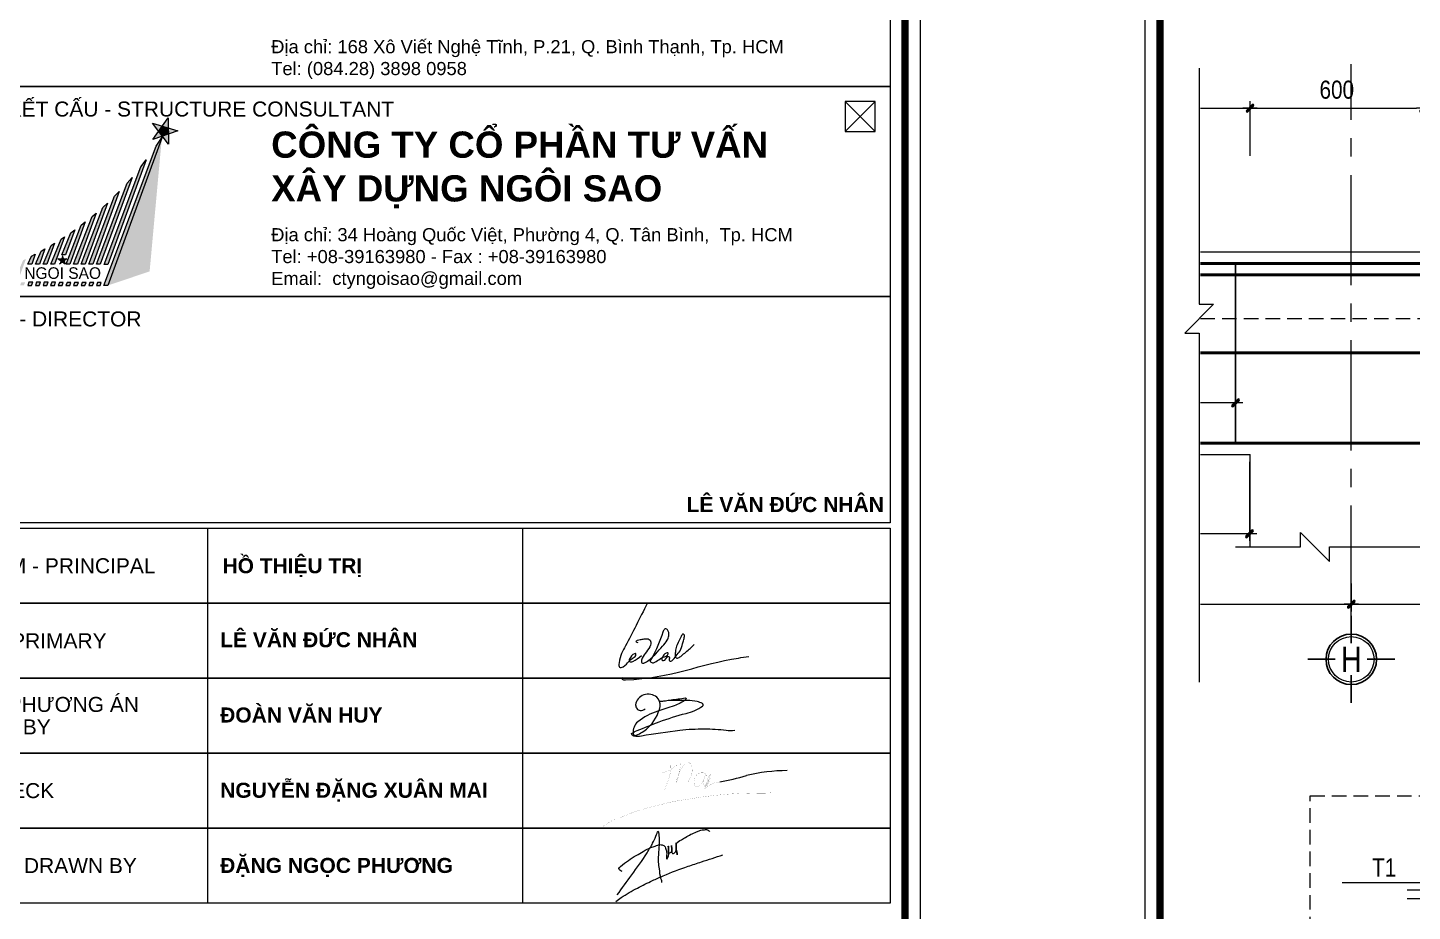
# Model space of a CAD drawing. Header units: millimetres. Extents: x 397144 to 8960116, y 345581 to 674207.
# Drawn here: x 4993785 to 4998572, y 606760 to 609816 of the extents above; entities that cross this region are included whole.
import ezdxf
from ezdxf.enums import TextEntityAlignment as Align
from ezdxf.xclip import XClip

# ---------------------------------------------------------------- set-up
doc = ezdxf.new("R2010")
doc.units = ezdxf.units.MM
doc.header["$XCLIPFRAME"] = 0
doc.header["$PDSIZE"] = -10
doc.linetypes.add('CENTER2', pattern=[28.575, 19.05, -3.175, 3.175, -3.175])
doc.linetypes.add('HIDDEN', pattern=[0.375, 0.25, -0.125])
doc.layers.get('0').update_dxf_attribs({"linetype": 'CONTINUOUS'})
doc.layers.get('Defpoints').update_dxf_attribs({"color": 12, "linetype": 'CONTINUOUS'})
for name, color, linetype, lineweight in [('2', 2, 'CONTINUOUS', 20), ('CDAI', 8, 'CONTINUOUS', 30), ('CHG_XX_Khung ten$0$A1 BORDER$0$DGIONG', 4, 'CONTINUOUS', 13), ('CHG_XX_Khung ten$0$A1 BORDER$0$STICK', 1, 'CONTINUOUS', 9), ('CHG_XX_Khung ten$0$TEXT', 7, 'CONTINUOUS', 15), ('CTHEP', 2, 'CONTINUOUS', 50), ('DBAO', 3, 'CONTINUOUS', 20), ('DGIONG', 4, 'CONTINUOUS', 13), ('KTH', 150, 'CONTINUOUS', 5), ('Net khuat', 8, 'HIDDEN', 13), ('STICK', 1, 'CONTINUOUS', 9), ('TEXT', 7, 'CONTINUOUS', 15)]:
    doc.layers.add(name, color=color, linetype=linetype, lineweight=lineweight)
doc.layers.add('8', color=8, linetype='CONTINUOUS')
doc.layers.add('HATCH', color=7, linetype='CONTINUOUS', lineweight=5, true_color=0x2491ff)
doc.styles.add('CHG_XX_Khung ten$0$A1 BORDER$0$ARIAL', font='arial.ttf')
doc.styles.add('CHG_XX_Khung ten$0$A1 BORDER$0$Arial - Bold', font='arialbd.ttf', dxfattribs={"height": 2.5})
doc.styles.add('CHG_XX_Khung ten$0$A1 BORDER$0$Star-AvoBold', font='VAVOB_0.TTF')
doc.styles.add('CHG_XX_Khung ten$0$Arial - Bold', font='arialbd.ttf')
doc.styles.add('CHG_XX_Khung ten$0$title block pccc$0$ARIAL', font='arial.ttf')
doc.styles.add('CHG_XX_Khung ten$0$title block pccc$0$Arial - Bold', font='arialbd.ttf', dxfattribs={"height": 2.5})
doc.styles.add('HELVECONDENSE', font='VHELVCN_0.TTF')
doc.styles.add('TTP-HelCon', font='VHELVCN_0.TTF')
doc.dimstyles.new('TTP-25', dxfattribs={"dimscale": 25, "dimtxt": 2.5, "dimasz": 1, "dimexe": 1, "dimexo": 1, "dimgap": 0.09, "dimtad": 0, "dimdec": 4, "dimrnd": 5, "dimzin": 9, "dimdsep": 46, "dimtxsty": 'TTP-HelCon', "dimblk": 'Stick1', "dimcen": 0.09, "dimdle": 1.5, "dimclrd": 256, "dimclre": 256, "dimclrt": 7, "dimadec": 0, "dimazin": 0, "dimtfac": 1, "dimtdec": 4, "dimtmove": 0, "dimatfit": 3, "dimldrblk": '_ArchTick1', "dimfxl": 1, "dimtvp": 1, "dimtolj": 1, "dimtzin": 0, "dimarcsym": 0})

# ---------------------------------------------------------------- blocks, each defined once
blk = doc.blocks.new('CHG_XX_Khung ten')
at = {"layer": 'CHG_XX_Khung ten$0$A1 BORDER$0$DGIONG'}
h = blk.add_hatch(color=256, dxfattribs=at)
h.paths.add_polyline_path([(724.94, 283.19), (724.15, 281.97), (717.19, 263.38), (717.7, 263.38)])
h.paths.add_polyline_path([(722.81, 280.17), (722.1, 279.22), (717.21, 266.21), (717.72, 266.21)], flags=17)
h.paths.add_polyline_path([(720.93, 277.8), (720.27, 277.04), (716.19, 266.22), (716.7, 266.22)])
h.paths.add_polyline_path([(719.23, 275.93), (718.6, 275.29), (715.18, 266.22), (715.69, 266.22)])
h.paths.add_polyline_path([(717.65, 274.38), (717.03, 273.81), (714.16, 266.22), (714.67, 266.22)])
h.paths.add_polyline_path([(716.14, 273.03), (715.61, 272.59), (713.15, 266.22), (713.66, 266.22)])
h.paths.add_polyline_path([(714.69, 271.86), (714.17, 271.45), (712.13, 266.23), (712.64, 266.23)])
h.paths.add_polyline_path([(713.29, 270.81), (712.76, 270.43), (711.57, 267.46), (712.07, 267.47)])
h.paths.add_polyline_path([(710.1, 266.23), (710.61, 266.24), (711.93, 269.87), (711.48, 269.56)])
h.paths.add_polyline_path([(710.61, 269.02), (710.13, 268.73), (709.08, 266.24), (709.59, 266.24)])
h.paths.add_polyline_path([(709.31, 268.26), (708.82, 267.97), (708.07, 266.24), (708.58, 266.24)])
h.paths.add_polyline_path([(708.04, 267.56), (707.54, 267.3), (707.05, 266.25), (707.56, 266.25)])
h.paths.add_polyline_path([(716.84, 263.8), (716.33, 263.8), (716.18, 263.38), (716.69, 263.38)])
h.paths.add_polyline_path([(715.67, 263.39), (715.82, 263.8), (715.32, 263.8), (715.16, 263.39)])
h.paths.add_polyline_path([(714.15, 263.39), (714.65, 263.39), (714.8, 263.8), (714.3, 263.8)])
h.paths.add_polyline_path([(713.13, 263.39), (713.64, 263.4), (713.79, 263.81), (713.28, 263.81)])
h.paths.add_polyline_path([(712.77, 263.81), (712.27, 263.81), (712.11, 263.39), (712.62, 263.4)])
h.paths.add_polyline_path([(711.25, 263.81), (711.1, 263.4), (711.61, 263.4), (711.76, 263.81)])
h.paths.add_polyline_path([(710.59, 263.4), (710.74, 263.82), (710.24, 263.82), (710.08, 263.4)])
h.paths.add_polyline_path([(709.73, 263.82), (709.22, 263.82), (709.07, 263.41), (709.57, 263.41)])
h.paths.add_polyline_path([(708.71, 263.82), (708.21, 263.82), (708.05, 263.41), (708.56, 263.41)])
h.paths.add_polyline_path([(707.54, 263.41), (707.69, 263.83), (707.19, 263.83), (707.03, 263.41)])
h.paths.add_polyline_path([(706.68, 263.83), (706.17, 263.83), (706.02, 263.42), (706.53, 263.42)])
h.paths.add_polyline_path([(705, 263.42), (705.51, 263.42), (706.79, 266.93), (706.4, 266.74)])
h.paths.add_polyline_path([(703.97, 263.37), (704.48, 263.37), (705.57, 266.36), (705.14, 266.17)])
h.paths.add_polyline_path([(704.36, 265.84), (703.91, 265.65), (702.96, 263.38), (703.46, 263.38)])
h.paths.add_polyline_path([(703.17, 265.37), (702.69, 265.19), (701.94, 263.38), (702.45, 263.38)])
h.paths.add_polyline_path([(702, 264.94), (701.5, 264.77), (700.92, 263.38), (701.43, 263.38)])
h.paths.add_polyline_path([(700.84, 264.56), (700.33, 264.4), (699.91, 263.39), (700.42, 263.39)])
h.paths.add_polyline_path([(699.7, 264.21), (699.18, 264.06), (698.89, 263.39), (699.4, 263.39)])
h.paths.add_polyline_path([(698.57, 263.9), (698.04, 263.77), (697.87, 263.38), (698.38, 263.39)])
h.paths.add_polyline_path([(697.37, 263.39), (697.45, 263.63), (696.91, 263.51), (696.35, 263.38)])
blk.add_hatch(color=256, dxfattribs=at).paths.add_polyline_path([(724.92, 283.21), (717.68, 263.38), (723.28, 265.27)])
at = {"layer": 'CHG_XX_Khung ten$0$A1 BORDER$0$STICK'}
for points in [[(723.71, 282.88), (725.74, 285.75), (725.8, 282.26), (723.67, 285.06), (727.02, 284.03)], [(725.76, 284.41), (724.96, 284.66), (724.49, 283.98), (724.99, 283.32), (725.77, 283.6)], [(711.25, 266.22), (711.64, 267.39), (712.01, 266.22), (711.02, 266.95), (712.24, 266.93)], [(711.87, 266.67), (711.78, 266.94), (711.49, 266.94), (711.4, 266.67), (711.63, 266.5)]]:
    blk.add_hatch(color=256, dxfattribs=at).paths.add_polyline_path(points)
for p, q in [((816, 283.93), (820, 287.93)), ((820, 283.93), (816, 287.93))]:
    blk.add_line(p, q)
at = {"color": 9, "linetype": 'Continuous'}
for p, q in [((731, 231), (731, 181)), ((773, 231), (773, 181))]:
    blk.add_line(p, q, dxfattribs=at)
for points in [[(15, 579), (826, 579), (826, 15), (15, 15)], [(816, 283.93), (820, 283.93), (820, 287.93), (816, 287.93)]]:
    blk.add_lwpolyline(points, close=True)
at = {"color": 4, "linetype": 'Continuous', "const_width": 1}
blk.add_lwpolyline([(17, 577), (824, 577), (824, 17), (17, 17)], close=True, dxfattribs=at)
at = {"linetype": 'Continuous'}
for points in [[(689, 317.93), (822, 317.93), (822, 289.93), (689, 289.93)], [(689, 289.93), (822, 289.93), (822, 261.93), (689, 261.93)]]:
    blk.add_lwpolyline(points, close=True, dxfattribs=at)
at = {"color": 9, "linetype": 'Continuous'}
for points in [[(689, 261.93), (822, 261.93), (822, 231.73), (689, 231.73)], [(822, 221), (689, 221), (689, 231), (822, 231)], [(822, 211), (689, 211), (689, 221), (822, 221)], [(822, 201), (689, 201), (689, 211), (822, 211)], [(822, 191), (689, 191), (689, 201), (822, 201)], [(822, 181), (689, 181), (689, 191), (822, 191)]]:
    blk.add_lwpolyline(points, close=True, dxfattribs=at)
blk.add_lwpolyline([(822, 211), (689, 211), (822, 211)], dxfattribs=at)
at = {"color": 1}
for points in [[(785.63, 182.08), (787.56, 184.76), (789.61, 187.7), (790.35, 188.98), (790.79, 189.92), (791.06, 190.59), (791.21, 189.09), (791.18, 188.31), (791.14, 187.75), (791.09, 186.47), (791.21, 185.58), (791.42, 184.31), (791.51, 183.99), (791.51, 183.74)], [(786.29, 185.19), (785.86, 185.61), (786.06, 185.86), (787.11, 186.7), (788.17, 187.35), (789.1, 187.9), (790.12, 188.41), (790.69, 188.61), (791.04, 188.74), (791.47, 188.79), (791.73, 188.72), (791.92, 188.61), (792.08, 188.33), (792.16, 188.06), (792.21, 187.84), (792.21, 187.27), (792.2, 187.05), (792.23, 186.85), (792.39, 187.1), (792.48, 187.84), (792.46, 188.12), (792.44, 188.61), (792.46, 188.03), (792.53, 187.67), (792.73, 187.74), (792.86, 187.87), (792.9, 188.09), (792.9, 188.28), (792.87, 188.7), (792.91, 188.19), (792.93, 187.79), (792.94, 187.69), (793.11, 187.61), (793.31, 187.73), (793.45, 187.93), (793.48, 188.22), (793.48, 188.64), (793.48, 189.05), (793.48, 188.49), (793.56, 187.84), (793.63, 187.45), (793.48, 188.6), (793.51, 188.92), (794.2, 189.45), (794.72, 189.76), (795.44, 190.17), (796.2, 190.5), (796.65, 190.69), (797.26, 190.79), (797.77, 190.74), (797.95, 190.55)], [(785.43, 181.21), (786.17, 181.73), (788.31, 183), (790.34, 184), (791.77, 184.64), (795.08, 185.91), (796.87, 186.5), (799.7, 187.42)]]:
    blk.add_spline(points, degree=3, dxfattribs=at)
at = {"layer": 'CHG_XX_Khung ten$0$A1 BORDER$0$DGIONG'}
for points in [[(724.94, 283.19), (717.7, 263.38), (717.19, 263.38), (724.15, 281.97), (724.94, 283.19)], [(722.81, 280.17), (717.72, 266.21), (717.21, 266.21), (722.1, 279.22), (722.81, 280.17)], [(720.93, 277.8), (716.7, 266.22), (716.19, 266.22), (720.27, 277.04), (720.93, 277.8)], [(719.23, 275.93), (715.69, 266.22), (715.18, 266.22), (718.6, 275.29), (719.23, 275.93)], [(717.65, 274.38), (714.67, 266.22), (714.16, 266.22), (717.03, 273.81), (717.65, 274.38)], [(714.69, 271.86), (712.64, 266.23), (712.13, 266.23), (714.17, 271.45), (714.69, 271.86)], [(716.14, 273.03), (713.66, 266.22), (713.15, 266.22), (715.61, 272.59), (716.14, 273.03)], [(711.93, 269.87), (710.61, 266.24), (710.1, 266.23), (711.48, 269.56), (711.93, 269.87)], [(713.29, 270.81), (712.07, 267.47), (711.57, 267.46), (712.76, 270.43), (713.29, 270.81)], [(709.31, 268.26), (708.58, 266.24), (708.07, 266.24), (708.82, 267.97), (709.31, 268.26)], [(710.61, 269.02), (709.59, 266.24), (709.08, 266.24), (710.13, 268.73), (710.61, 269.02)], [(708.04, 267.56), (707.56, 266.25), (707.05, 266.25), (707.54, 267.3), (708.04, 267.56)]]:
    blk.add_lwpolyline(points, dxfattribs=at)
for points in [[(707.54, 263.41), (707.69, 263.83), (707.19, 263.83), (707.03, 263.41)], [(708.56, 263.41), (708.71, 263.82), (708.21, 263.82), (708.05, 263.41)], [(709.57, 263.41), (709.73, 263.82), (709.22, 263.82), (709.07, 263.41)], [(710.59, 263.4), (710.74, 263.82), (710.24, 263.82), (710.08, 263.4)], [(711.61, 263.4), (711.76, 263.81), (711.25, 263.81), (711.1, 263.4)], [(712.62, 263.4), (712.77, 263.81), (712.27, 263.81), (712.11, 263.39)], [(713.64, 263.4), (713.79, 263.81), (713.28, 263.81), (713.13, 263.39)], [(714.65, 263.39), (714.8, 263.8), (714.3, 263.8), (714.15, 263.39)], [(715.67, 263.39), (715.82, 263.8), (715.32, 263.8), (715.16, 263.39)], [(716.69, 263.38), (716.84, 263.8), (716.33, 263.8), (716.18, 263.38)]]:
    blk.add_lwpolyline(points, close=True, dxfattribs=at)
at = {"layer": 'CHG_XX_Khung ten$0$A1 BORDER$0$STICK'}
for p, q in [((723.67, 285.06), (727.02, 284.03)), ((725.8, 282.26), (723.67, 285.06)), ((723.71, 282.88), (725.74, 285.75)), ((725.74, 285.75), (725.8, 282.26)), ((727.02, 284.03), (723.71, 282.88)), ((711.02, 266.95), (712.24, 266.93)), ((712.01, 266.22), (711.02, 266.95)), ((712.24, 266.93), (711.25, 266.22)), ((711.64, 267.39), (712.01, 266.22))]:
    blk.add_line(p, q, dxfattribs=at)
at = {"layer": 'CHG_XX_Khung ten$0$TEXT', "color": 1}
blk.add_lwpolyline([(801.29, 204.04, -0.124137), (800.16, 204.02, 0.028888), (797.25, 204.19, 0.026156), (793.98, 204.04, 0.007061), (788.86, 203.28, -0.091769), (787.85, 203.27, -0.25841), (787.51, 203.62, -0.039719), (788.28, 204, -0.004242), (791.23, 205.18, -0.019244), (794.8, 206.31, 0.094204), (797.02, 207.28, 0.504882), (796.98, 207.63, 0.07616), (796.3, 207.87, 0.041135), (794.97, 208.03, 0.034641), (791.34, 207.9, 0.01407), (792.8, 208.12, 0.003668), (794.71, 208.36, -0.800617), (794.79, 208.18, -0.093248), (793.21, 207.32, 0.020479), (791.05, 206.59, 0.096842), (788.38, 205.18, 0.259163), (787.77, 203.63, 0.564182), (788.17, 203.39, 0.087383), (789.69, 204.36, 0.156422), (791.35, 207.23, 0.228987), (790.91, 208.45, 0.272068), (789.19, 208.76, 0.293527), (788.08, 207.43, 0.171419), (788.25, 206.94, 0.281707), (788.69, 206.7, 0.217513), (789.34, 206.92)], format="xyb", dxfattribs=at)
at = {"layer": 'CHG_XX_Khung ten$0$TEXT', "color": 1, "const_width": 0.0121}
for points in [[(791.6, 198.34, 0.143835), (794.1, 199.89, -0.075685), (793.5, 197.02, -0.172299), (794.95, 199.92, -0.299798), (795.6, 198.96, -0.170508), (795.36, 197.75, 0.168316), (795.11, 197.03)], [(791.95, 196.04, -0.054469), (792.33, 197.1, 0.103257), (792.78, 199.38)], [(797.47, 197.92, 0.401177), (797.3, 198.32, 0.483935), (795.9, 197.43, 0.196997), (796.02, 196.61, 0.296639), (796.38, 196.53, 0.183057), (797.12, 197.39)], [(797.48, 198.09, 0.142769), (797.07, 197.1, 0.220826), (797.29, 196.56, 0.106687), (798.07, 198.16, 0.181562), (797.64, 197.4, -0.039872), (797.25, 196.09, -0.060225), (798.09, 197.69, 0.017174), (797.52, 196.45, -0.149286), (799.3, 197.16)], [(806.31, 195.73, -0.026807), (805.12, 195.66, 0.027369), (800.25, 195.52, 0.022423), (795.26, 194.89, 0.038275), (791.04, 194.04, 0.053272), (785.95, 192.37, 0.118692), (783.44, 190.96)]]:
    blk.add_lwpolyline(points, format="xyb", dxfattribs=at)
at = {"layer": 'CHG_XX_Khung ten$0$TEXT', "color": 1}
for centre, radius, start, end in [((793.37, 230.45), 33.81, 280.1185, 286.3373), ((808.51, 174.85), 23.83, 90.5448, 103.6788)]:
    blk.add_arc(centre, radius, start, end, dxfattribs=at)
for points in [[(789.62, 220.97), (786.72, 215.31), (785.87, 213.03), (785.94, 212.46), (786.42, 212.53), (787.18, 213.24), (787.77, 213.73), (788.12, 214.16), (788.07, 214.29), (787.94, 214.27), (787.28, 213.56), (787.2, 213.33), (787.26, 213.21), (787.44, 213.16), (787.7, 213.23), (788.87, 214.02)], [(788.4, 215.73), (788.18, 215.82), (788.21, 216), (788.32, 216.07), (788.7, 216.16), (789.23, 216.24), (789.76, 216.24), (790.01, 216.08), (790.1, 215.79), (790.05, 215.41), (788.96, 213.65), (788.88, 213.4), (788.88, 213.13), (789, 213.02), (789.17, 213.01), (789.51, 213.17), (790.77, 214.27), (791.67, 215.27), (792.3, 216.07), (792.5, 216.66), (792.49, 217.11), (792.33, 217.45), (792.13, 217.58), (791.94, 217.52), (791.73, 217.16), (790.12, 213.5), (790.04, 213.21), (790.14, 213.12), (791.53, 213.7), (792.32, 214.06), (792.42, 214.24), (792.36, 214.39), (792.17, 214.35), (791.86, 214.12), (791.68, 213.82), (791.57, 213.47), (791.67, 213.35), (791.96, 213.42), (792.51, 213.89), (792.61, 213.78), (792.55, 213.52), (792.61, 213.3), (792.77, 213.25), (793.05, 213.46), (794.1, 214.86), (794.42, 215.85), (794.57, 216.45), (794.53, 216.83), (794.42, 216.89), (794.27, 216.8), (794.14, 216.57), (793.62, 215.47), (793.41, 214.74), (793.36, 214.18), (793.41, 213.82), (793.56, 213.67), (793.77, 213.71), (794.19, 213.99), (795.35, 214.98), (795.89, 215.51)], [(786.22, 211.12), (786.28, 210.87), (786.71, 210.78), (801.78, 213.69), (803.18, 213.88)]]:
    blk.add_spline(points, degree=3, dxfattribs=at)
for s, height, style, p in [('THIẾT KẾ KẾT CẤU - STRUCTURE CONSULTANT', 2, 'CHG_XX_Khung ten$0$A1 BORDER$0$ARIAL', (691, 286.93)), ('GIÁM ĐỐC - DIRECTOR', 2, 'CHG_XX_Khung ten$0$title block pccc$0$ARIAL', (691, 258.93)), ('CHỦ NHIỆM - PRINCIPAL', 2, 'CHG_XX_Khung ten$0$title block pccc$0$ARIAL', (691, 226)), ('HỒ THIỆU TRỊ', 2, 'CHG_XX_Khung ten$0$title block pccc$0$Arial - Bold', (733, 226)), ('CHỦ TRÌ - PRIMARY', 2, 'CHG_XX_Khung ten$0$title block pccc$0$ARIAL', (691, 216)), ('LÊ VĂN ĐỨC NHÂN', 2.0073, 'CHG_XX_Khung ten$0$Arial - Bold', (732.68, 216.13)), ('THIẾT KẾ PHƯƠNG ÁN', 2, 'CHG_XX_Khung ten$0$title block pccc$0$ARIAL', (691, 207.5)), ('ĐOÀN VĂN HUY', 2.0073, 'CHG_XX_Khung ten$0$Arial - Bold', (732.68, 206.09)), ('DESIGNED BY', 2, 'CHG_XX_Khung ten$0$title block pccc$0$ARIAL', (691, 204.5)), ('NGUYỄN ĐẶNG XUÂN MAI', 2.0073, 'CHG_XX_Khung ten$0$Arial - Bold', (732.68, 196.05)), ('QLKT - CHECK', 2, 'CHG_XX_Khung ten$0$title block pccc$0$ARIAL', (691, 196)), ('THỂ HIỆN - DRAWN BY', 2, 'CHG_XX_Khung ten$0$title block pccc$0$ARIAL', (691, 186)), ('ĐẶNG NGỌC PHƯƠNG', 2.0073, 'CHG_XX_Khung ten$0$Arial - Bold', (732.68, 186.02))]:
    blk.add_text(s, height=height, dxfattribs=dict(style=style)).set_placement(p, align=Align.MIDDLE_LEFT)
at = {"style": 'CHG_XX_Khung ten$0$Arial - Bold'}
blk.add_text('LÊ VĂN ĐỨC NHÂN', height=2.0073, dxfattribs=at).set_placement((821.19, 234.17), align=Align.MIDDLE_RIGHT)
at = {"ltscale": 10}
for s, insert, char_height, width, attachment_point, style in [('\\pt8.75;Địa chỉ: 168 Xô Viết Nghệ Tĩnh, P.21, Q. Bình Thạnh, Tp. HCM \\P\\ptz;Tel: (084.28) 3898 0958', (739.49, 290.93), 1.75, 83.001, 7, 'CHG_XX_Khung ten$0$A1 BORDER$0$ARIAL'), ('CÔNG TY CỔ PHẦN TƯ VẤN \\PXÂY DỰNG NGÔI SAO', (739.49, 283.93), 3.5, 76.248, 1, 'CHG_XX_Khung ten$0$A1 BORDER$0$Arial - Bold'), ('Địa chỉ: 34 Hoàng Quốc Việt, Phường 4, Q. Tân Bình,  Tp. HCM\\PTel: +08-39163980 - Fax : +08-39163980 \\PEmail:  ctyngoisao@gmail.com', (739.49, 262.93), 1.75, 83.001, 7, 'CHG_XX_Khung ten$0$A1 BORDER$0$ARIAL')]:
    blk.add_mtext(s, dxfattribs=dict(at, insert=insert, char_height=char_height, width=width, attachment_point=attachment_point, style=style))
at = {"layer": 'CHG_XX_Khung ten$0$A1 BORDER$0$STICK', "style": 'CHG_XX_Khung ten$0$A1 BORDER$0$Star-AvoBold', "width": 1}
blk.add_text('NGOI SAO', height=1.547, dxfattribs=at).set_placement((706.57, 264.27))
blk = doc.blocks.new('CODE')
at = {"layer": 'DBAO'}
for p, q in [((-62.5, -20), (-62.5, 105)), ((-112.5, 55), (223.6, 55)), ((-62.5, 0), (-137.5, 30)), ((-137.5, 30), (0, 30)), ((-137.5, 0), (0, 0))]:
    blk.add_line(p, q, dxfattribs=at)
at = {"layer": 'HATCH', "color": 1}
blk.add_solid([(-62.5, 0), (-137.5, 30), (-62.5, 30)], dxfattribs=at)
blk = doc.blocks.new('CX28')
at = {"layer": 'CTHEP'}
blk.add_line((5053030.18222, 532731.7149), (5097531.87558, 532731.66677), dxfattribs=at)
for points in [[(5097715.24036, 532412.46726), (5097715.24036, 533040.65447), (5052876.45717, 533040.71921), (5052876.45717, 532414.45672)], [(5052911.67392, 532795.12013), (5052911.67392, 532418.73006), (5052911.67392, 532418.73006), (5053145.32759, 532418.707), (5068846.45578, 532418.67871), (5069420.50128, 532418.67683), (5097679.69928, 532418.65468), (5097679.69928, 532941.5302)]]:
    blk.add_lwpolyline(points, dxfattribs=at)
at = {"layer": 'DBAO'}
for points in [[(5090646.45856, 532379.61946), (5097745.24037, 532379.61208), (5097745.24037, 533079.60878), (5068994.36202, 533079.65363)], [(5081896.45857, 532379.62979), (5090046.45717, 532379.62022)]]:
    blk.add_lwpolyline(points, dxfattribs=at)
at = {"layer": 'Net khuat', "ltscale": 200}
blk.add_lwpolyline([(5052846.45717, 532849.73002), (5097745.24037, 532849.73002)], dxfattribs=at)
blk = doc.blocks.new('Stick1')
at = {"layer": 'STICK'}
h = blk.add_hatch(color=256, dxfattribs=at)
edge = h.paths.add_edge_path()
edge.add_line((0.3, 0.5), (-0.5, -0.3))
edge.add_arc((-0.4, -0.4), 0.141, 135, 315)
edge.add_line((-0.3, -0.5), (0.5, 0.3))
edge.add_arc((0.4, 0.4), 0.141, 315, 495)
blk.add_line((1, 0), (-1, 0), dxfattribs=at)
blk.add_lwpolyline([(0.3, 0.5), (-0.5, -0.3, 1), (-0.3, -0.5), (0.5, 0.3, 1), (0.3, 0.5, 1)], format="xyb", dxfattribs=at)
blk = doc.blocks.new('*D8690')
at = {"layer": 'Defpoints', "color": 0, "transparency": 16777216}
for p in [(5067503, 522591.9), (5069008, 522509.5), (5067503, 522452)]:
    blk.add_point(p, dxfattribs=at)
at = {"layer": 'KTH', "lineweight": -2, "transparency": 16777216}
for p, q in [((5067503, 522566.9), (5067503, 522427)), ((5069008, 522484.5), (5069008, 522427)), ((5068983, 522452), (5067528, 522452))]:
    blk.add_line(p, q, dxfattribs=at)
at = {"layer": 'KTH', "lineweight": -2, "transparency": 16777216, "xscale": 25, "yscale": 25, "zscale": 25, "rotation": 180}
blk.add_blockref('Stick1', (5067503, 522452), dxfattribs=at)
at = {"layer": 'KTH', "lineweight": -2, "transparency": 16777216, "xscale": 25, "yscale": 25, "zscale": 25}
blk.add_blockref('Stick1', (5069008, 522452), dxfattribs=at)
at = {"layer": 'KTH', "color": 7, "transparency": 16777216, "insert": (5068255.5, 522521.9), "char_height": 62.5, "attachment_point": 5, "style": 'TTP-HelCon'}
blk.add_mtext('\\A1;3Þ10a150-3', dxfattribs=at)
blk = doc.blocks.new('_ArchTick1')
at = {"color": 0, "const_width": 3.81}
blk.add_lwpolyline([(-12.7, -12.7), (12.7, 12.7)], dxfattribs=at)
blk = doc.blocks.new('*D8692')
at = {"layer": 'Defpoints', "color": 0, "transparency": 16777216}
for p in [(5069658, 523471), (5069058, 523317.9), (5069658, 523317.9)]:
    blk.add_point(p, dxfattribs=at)
at = {"layer": 'KTH', "lineweight": -2, "transparency": 16777216}
for p, q in [((5069058, 523342.9), (5069058, 523496)), ((5069083, 523471), (5069633, 523471)), ((5069658, 523342.9), (5069658, 523496))]:
    blk.add_line(p, q, dxfattribs=at)
at = {"layer": 'KTH', "lineweight": -2, "transparency": 16777216, "xscale": 25, "yscale": 25, "zscale": 25, "rotation": 180}
blk.add_blockref('Stick1', (5069058, 523471), dxfattribs=at)
at = {"layer": 'KTH', "lineweight": -2, "transparency": 16777216, "xscale": 25, "yscale": 25, "zscale": 25}
blk.add_blockref('Stick1', (5069658, 523471), dxfattribs=at)
at = {"layer": 'KTH', "color": 7, "transparency": 16777216, "insert": (5069358, 523534.8), "char_height": 62.5, "attachment_point": 5, "style": 'TTP-HelCon'}
blk.add_mtext('\\A1;600', dxfattribs=at)
blk = doc.blocks.new('dau truc')
blk.add_circle((0, 0), 180)
at = {"layer": '8'}
for p, q in [((0, 127), (0, 345)), ((-127, 0), (-345, 0)), ((345, 0), (127, 0)), ((0, -345), (0, -127))]:
    blk.add_line(p, q, dxfattribs=at)
blk.add_circle((0, 0), 200, dxfattribs=at)
at = {"layer": 'TEXT', "style": 'HELVECONDENSE'}
blk.add_attdef('A', text='', height=233, dxfattribs=at).set_placement((0, 0), align=Align.MIDDLE)
blk = doc.blocks.new('*D8659')
at = {"layer": 'Defpoints', "color": 0, "transparency": 16777216}
for p in [(5069058, 523470.9), (5067507, 523281.9), (5069058, 523281.9)]:
    blk.add_point(p, dxfattribs=at)
at = {"layer": 'KTH', "lineweight": -2, "transparency": 16777216}
for p, q in [((5067507, 523306.9), (5067507, 523495.9)), ((5067532, 523470.9), (5069033, 523470.9)), ((5069058, 523306.9), (5069058, 523495.9))]:
    blk.add_line(p, q, dxfattribs=at)
at = {"layer": 'KTH', "lineweight": -2, "transparency": 16777216, "xscale": 25, "yscale": 25, "zscale": 25, "rotation": 180}
blk.add_blockref('Stick1', (5067507, 523470.9), dxfattribs=at)
at = {"layer": 'KTH', "lineweight": -2, "transparency": 16777216, "xscale": 25, "yscale": 25, "zscale": 25}
blk.add_blockref('Stick1', (5069058, 523470.9), dxfattribs=at)
at = {"layer": 'KTH', "color": 7, "transparency": 16777216, "insert": (5068282.5, 523534.7), "char_height": 62.5, "attachment_point": 5, "style": 'TTP-HelCon'}
blk.add_mtext('\\A1;1550', dxfattribs=at)
blk = doc.blocks.new('*D1594')
at = {"layer": 'Defpoints', "color": 0, "transparency": 16777216}
for p in [(5062908, 521953.5), (5069408, 521852.4), (5069408, 521755.5)]:
    blk.add_point(p, dxfattribs=at)
at = {"layer": 'KTH', "lineweight": -2, "transparency": 16777216}
for p, q in [((5062908, 521928.5), (5062908, 521730.5)), ((5069408, 521827.4), (5069408, 521730.5)), ((5062933, 521755.5), (5069383, 521755.5))]:
    blk.add_line(p, q, dxfattribs=at)
at = {"layer": 'KTH', "lineweight": -2, "transparency": 16777216, "xscale": 25, "yscale": 25, "zscale": 25, "rotation": 180}
blk.add_blockref('Stick1', (5062908, 521755.5), dxfattribs=at)
at = {"layer": 'KTH', "lineweight": -2, "transparency": 16777216, "xscale": 25, "yscale": 25, "zscale": 25}
blk.add_blockref('Stick1', (5069408, 521755.5), dxfattribs=at)
at = {"layer": 'KTH', "color": 7, "transparency": 16777216, "insert": (5066158, 521819.3), "char_height": 62.5, "attachment_point": 5, "style": 'TTP-HelCon'}
blk.add_mtext('\\A1;6500', dxfattribs=at)
blk = doc.blocks.new('*D1595')
at = {"layer": 'Defpoints', "color": 0, "transparency": 16777216}
for p in [(5078908, 521953.5), (5069408, 521852.4), (5078908, 521755.5)]:
    blk.add_point(p, dxfattribs=at)
at = {"layer": 'KTH', "lineweight": -2, "transparency": 16777216}
for p, q in [((5078908, 521928.5), (5078908, 521730.5)), ((5069408, 521827.4), (5069408, 521730.5)), ((5069433, 521755.5), (5078883, 521755.5))]:
    blk.add_line(p, q, dxfattribs=at)
at = {"layer": 'KTH', "lineweight": -2, "transparency": 16777216, "xscale": 25, "yscale": 25, "zscale": 25, "rotation": 180}
blk.add_blockref('Stick1', (5069408, 521755.5), dxfattribs=at)
at = {"layer": 'KTH', "lineweight": -2, "transparency": 16777216, "xscale": 25, "yscale": 25, "zscale": 25}
blk.add_blockref('Stick1', (5078908, 521755.5), dxfattribs=at)
at = {"layer": 'KTH', "color": 7, "transparency": 16777216, "insert": (5074158, 521819.3), "char_height": 62.5, "attachment_point": 5, "style": 'TTP-HelCon'}
blk.add_mtext('\\A1;9500', dxfattribs=at)
blk = doc.blocks.new('*D8670')
at = {"layer": 'Defpoints', "color": 0, "transparency": 16777216}
for p in [(5069056, 522273.5), (5068056, 522059.3), (5068056, 521999.3)]:
    blk.add_point(p, dxfattribs=at)
at = {"layer": 'KTH', "lineweight": -2, "transparency": 16777216}
for p, q in [((5069056, 522248.5), (5069056, 521974.3)), ((5068056, 522034.3), (5068056, 521974.3)), ((5069031, 521999.3), (5068081, 521999.3))]:
    blk.add_line(p, q, dxfattribs=at)
at = {"layer": 'KTH', "lineweight": -2, "transparency": 16777216, "xscale": 25, "yscale": 25, "zscale": 25, "rotation": 180}
blk.add_blockref('Stick1', (5068056, 521999.3), dxfattribs=at)
at = {"layer": 'KTH', "lineweight": -2, "transparency": 16777216, "xscale": 25, "yscale": 25, "zscale": 25}
blk.add_blockref('Stick1', (5069056, 521999.3), dxfattribs=at)
at = {"layer": 'KTH', "color": 7, "transparency": 16777216, "insert": (5068556, 522063.1), "char_height": 62.5, "attachment_point": 5, "style": 'TTP-HelCon'}
blk.add_mtext('\\A1;1000', dxfattribs=at)
blk = doc.blocks.new('CX29')
at = {"layer": 'CDAI', "ltscale": 52.5}
blk.add_line((5069008.00553, 522938.57045), (5069008.00553, 522308.57045), dxfattribs=at)
at = {"layer": 'CTHEP'}
for p, q in [((5067507.04501, 522894.55729), (5071657.00692, 522894.55729)), ((5040791.73058, 522625.55855), (5088196.68235, 522625.51042))]:
    blk.add_line(p, q, dxfattribs=at)
for points in [[(5088380.04714, 522306.31091), (5088380.04714, 522934.49812), (5040638.00552, 522934.56286), (5040638.00552, 522308.30037)], [(5040673.22228, 522688.96378), (5040673.22228, 522312.57371), (5040673.22228, 522312.57371), (5040906.87594, 522312.55065), (5053058.00553, 522312.52236), (5053632.05103, 522312.52048), (5088308.99188, 522312.49833), (5088308.99188, 522835.37385)]]:
    blk.add_lwpolyline(points, dxfattribs=at)
at = {"layer": 'DBAO'}
for points in [[(5088418.00552, 521953.49448), (5088418.00552, 522973.44839), (5053205.91177, 522973.49728)], [(5062858.00692, 522273.48396), (5069058.00553, 522273.4742)], [(5069058.00553, 521953.57045), (5069058.00553, 522273.57045)]]:
    blk.add_lwpolyline(points, dxfattribs=at)
at = {"layer": 'DGIONG'}
blk.add_lwpolyline([(5069008.00553, 521953.57045), (5069233.00553, 521953.57045), (5069233.00553, 522003.57045), (5069333.00553, 521903.57045), (5069333.00553, 521953.57045), (5069708.00293, 521953.56662)], dxfattribs=at)
at = {"layer": 'Net khuat', "linetype": 'CENTER2', "ltscale": 20}
blk.add_line((5069408.00552, 521716.07667), (5069408.00552, 523721.41931), dxfattribs=at)
at = {"layer": 'Net khuat', "ltscale": 200}
blk.add_lwpolyline([(5040608.00552, 522743.57367), (5088410.04714, 522743.57367)], dxfattribs=at)
at = {"layer": '2', "ltscale": 300}
ref = blk.add_blockref('dau truc', (5069408.00552, 521565.21213), dxfattribs=dict(at, xscale=0.4367131292819977, yscale=0.4367131292819977, zscale=0.4367131292819977))
ref.add_attrib('A', 'H', dxfattribs={"layer": 'TEXT', "height": 87.5, "style": 'HELVECONDENSE'}).set_placement((5069408.00552, 521565.21213), align=Align.MIDDLE)
at = {"layer": 'KTH'}
for base, p1, p2, picture, middle in [((5069058.00553, 523470.89265), (5067507.00553, 523281.88882), (5069058.00553, 523281.88882), '*D8659', (5068282.50553, 523534.72599)), ((5069658.00293, 523470.96479), (5069058.00553, 523317.86806), (5069658.00293, 523317.86806), '*D8692', (5069358.00423, 523534.79812)), ((5068056.00553, 521999.30861), (5069056.00553, 522273.49448), (5068056.00553, 522059.25979), '*D8670', (5068556.00553, 522063.14195)), ((5069408.00552, 521755.51339), (5062908.00552, 521953.4964), (5069408.00552, 521852.36457), '*D1594', (5066158.00552, 521819.34672)), ((5078908.00552, 521755.51339), (5069408.00552, 521852.36457), (5078908.00552, 521953.4964), '*D1595', (5074158.00552, 521819.34672))]:
    dim = blk.add_linear_dim(base=base, p1=p1, p2=p2, angle=180, dimstyle='TTP-25', override={"dimtmove": 1}, dxfattribs=at)
    dim.commit()
    dim.dimension.update_dxf_attribs({"geometry": picture, "text_midpoint": middle})
dim = blk.add_linear_dim(base=(5067503.00553, 522451.99426), p1=(5069008.00553, 522509.46761), p2=(5067503.00553, 522591.93914), angle=180, text='3Þ10a150-3', dimstyle='TTP-25', override={"dimtmove": 1}, dxfattribs=at)
dim.commit()
dim.dimension.update_dxf_attribs({"geometry": '*D8690', "text_midpoint": (5068255.50553, 522521.91093)})

msp = doc.modelspace()

# ---------------------------------------------------------------- linework, layer by layer
at = {"layer": 'DGIONG'}
msp.add_lwpolyline([(4997699.5516, 617054.8672), (5015069.15702, 617054.8672), (5015069.15702, 602536.98804), (4997699.5516, 602536.98804)], close=True, dxfattribs=at)
msp.add_lwpolyline([(4997835.01438, 609676.54839), (4997835.01438, 608860.05002), (4997885.01438, 608860.05002), (4997785.01438, 608760.05002), (4997835.01438, 608760.05002), (4997835.01438, 607552.3579)], dxfattribs=at)
at = {"layer": 'Net khuat', "ltscale": 200}
msp.add_lwpolyline([(4998218.85461, 607159.79346), (5001568.5746, 607159.79346), (5001568.5746, 605341.50131), (4998218.85461, 605341.50131)], close=True, dxfattribs=at)

# ---------------------------------------------------------------- block references
at = {"layer": 'DBAO'}
ref = msp.add_blockref('CX29', (-71047.30223, 86066.57714), dxfattribs=at)
XClip(ref).set_block_clipping_path([(5068886.8367451904, 521317.6238129262), (5085656.3777450388, 523623.1797792785)])
at = {"layer": 'KTH', "ltscale": 0.8, "xscale": 25.92478421702978, "yscale": 25.92478421702978, "zscale": 25.92478421702978}
msp.add_blockref('CHG_XX_Khung ten', (4975456.08674, 602096.26671), dxfattribs=at)
at = {"layer": 'KTH', "linetype": 'Continuous', "xscale": -1}
msp.add_blockref('CODE', (4998553.3873, 606803.36248), dxfattribs=at)

# ---------------------------------------------------------------- texts
at = {"layer": 'TEXT', "style": 'TTP-HelCon'}
msp.add_text('T1    ', height=62.5, dxfattribs=at).set_placement((4998595.65397, 606880.35748), align=Align.RIGHT)

# ---------------------------------------------------------------- next in the draw order: block references
at = {"layer": 'DBAO'}
ref = msp.add_blockref('CX28', (-92613.77133, 74707.18727), dxfattribs=at)
XClip(ref).set_block_clipping_path([(5068715.8839562088, 531416.7996376278), (5082106.5128446845, 533729.3399608198)])
at = {"layer": 'KTH', "ltscale": 0.8, "xscale": 25.92478421702978, "yscale": 25.92478421702978, "zscale": 25.92478421702978}
msp.add_blockref('CHG_XX_Khung ten', (4997258.83027, 602096.26671), dxfattribs=at)

doc.saveas('drawing.dxf')
